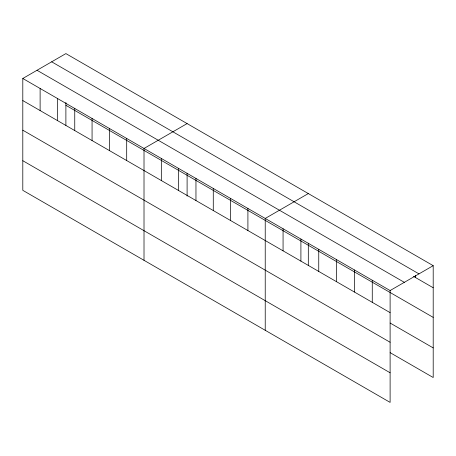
<?xml version="1.0" encoding="UTF-8"?>
<svg xmlns="http://www.w3.org/2000/svg" width="456" height="456" viewBox="0 0 456 456"><rect width="100%" height="100%" fill="white"/><g stroke="black" fill="none" stroke-linecap="round" stroke-linejoin="round"><path stroke-width="0.68" d="M22.8 78.483L390.108 290.546L390.108 402.397L22.8 190.329L22.8 78.483L65.892 53.603L433.2 265.671L433.2 377.517L390.137 352.653M187.102 123.587L144.01 148.462L144.01 260.313M308.313 193.566L265.227 218.447L265.227 330.292M390.108 290.546L433.2 265.671M51.67 61.816L418.978 273.879M413.512 276.393L433.2 287.759M37.021 70.275L404.329 282.338M65.892 105.313L433.2 317.382M22.8 100.571L390.108 312.634M390.137 323.036L433.2 347.899M22.8 130.194L390.108 342.257M22.8 160.711L390.108 372.774M415.359 275.39L415.359 277.459M372.267 280.246L372.267 302.334M354.432 269.946L354.432 292.034M336.591 259.646L336.591 281.734M318.75 249.346L318.75 271.434M308.313 243.162L308.313 265.392M300.909 239.047L300.909 261.134M283.068 228.747L283.068 250.834M247.91 208.449L247.91 230.536M230.593 198.451L230.593 220.539M213.277 188.453L213.277 210.541M195.96 178.456L195.96 200.543M187.102 173.177L187.102 196.103M178.644 168.458L178.644 190.545M161.327 158.46L161.327 180.547M126.694 138.464L126.694 160.558M109.383 128.467L109.383 150.56M92.066 118.474L92.066 140.562M74.75 108.477L74.75 130.564M65.892 102.492L65.892 125.428M57.433 98.479L57.433 120.566M40.117 88.481L40.117 110.569"/></g></svg>
